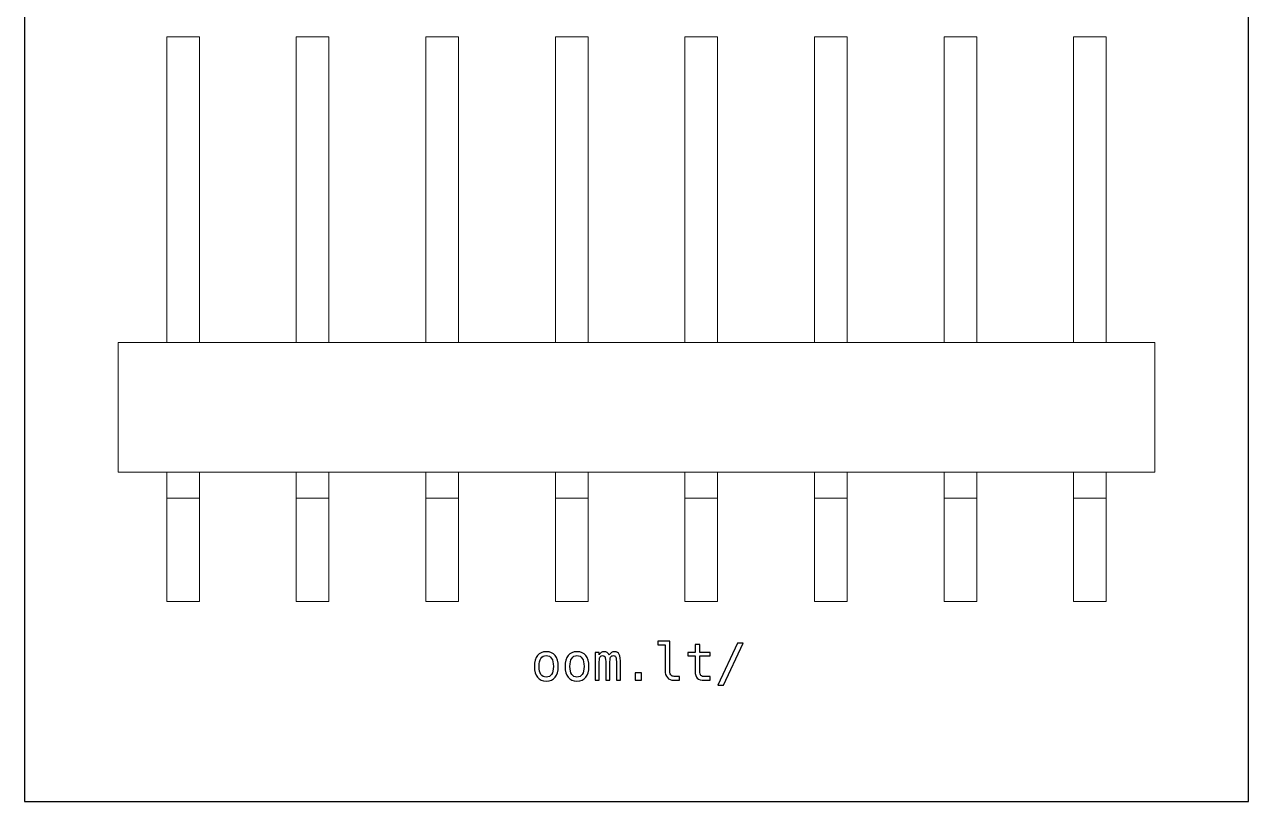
# Model space of a CAD drawing. Header units: centimetres. Extents: x -11.7 to -9.3, y -16.05 to -13.65.
# Drawn here: x -11.7 to -9.3, y -16.05 to -14.526 of the extents above; entities that cross this region are included whole.
import ezdxf

# ---------------------------------------------------------------- set-up
doc = ezdxf.new("R2010")
doc.units = ezdxf.units.CM
doc.header["$MEASUREMENT"] = 0
doc.layers.add('Layer 1', color=7, linetype='Continuous')

msp = doc.modelspace()

# ---------------------------------------------------------------- linework, layer by layer
at = {"layer": 'Layer 1', "color": 7}
msp.add_lwpolyline([(-11.7, -16.05), (-9.3, -16.05), (-9.3, -13.65), (-11.7, -13.65), (-11.7, -16.05)], close=True, dxfattribs=at)
at = {"layer": 'Layer 1', "color": 7, "lineweight": 20}
for points in [[(-11.421, -15.14955), (-11.357, -15.14955), (-11.357, -14.54955), (-11.421, -14.54955), (-11.421, -15.14955)], [(-11.167, -15.14955), (-11.103, -15.14955), (-11.103, -14.54955), (-11.167, -14.54955), (-11.167, -15.14955)], [(-10.913, -15.14955), (-10.849, -15.14955), (-10.849, -14.54955), (-10.913, -14.54955), (-10.913, -15.14955)], [(-10.659, -15.14955), (-10.595, -15.14955), (-10.595, -14.54955), (-10.659, -14.54955), (-10.659, -15.14955)], [(-10.405, -15.14955), (-10.341, -15.14955), (-10.341, -14.54955), (-10.405, -14.54955), (-10.405, -15.14955)], [(-10.151, -15.14955), (-10.087, -15.14955), (-10.087, -14.54955), (-10.151, -14.54955), (-10.151, -15.14955)], [(-9.897, -15.14955), (-9.833, -15.14955), (-9.833, -14.54955), (-9.897, -14.54955), (-9.897, -15.14955)], [(-9.643, -15.14955), (-9.579, -15.14955), (-9.579, -14.54955), (-9.643, -14.54955), (-9.643, -15.14955)], [(-11.516, -15.40355), (-9.484, -15.40355), (-9.484, -15.14955), (-11.516, -15.14955), (-11.516, -15.40355)], [(-11.421, -15.45455), (-11.357, -15.45455), (-11.357, -15.40355), (-11.421, -15.40355), (-11.421, -15.45455)], [(-11.167, -15.45455), (-11.103, -15.45455), (-11.103, -15.40355), (-11.167, -15.40355), (-11.167, -15.45455)], [(-10.913, -15.45455), (-10.849, -15.45455), (-10.849, -15.40355), (-10.913, -15.40355), (-10.913, -15.45455)], [(-10.659, -15.45455), (-10.595, -15.45455), (-10.595, -15.40355), (-10.659, -15.40355), (-10.659, -15.45455)], [(-10.405, -15.45455), (-10.341, -15.45455), (-10.341, -15.40355), (-10.405, -15.40355), (-10.405, -15.45455)], [(-10.151, -15.45455), (-10.087, -15.45455), (-10.087, -15.40355), (-10.151, -15.40355), (-10.151, -15.45455)], [(-9.897, -15.45455), (-9.833, -15.45455), (-9.833, -15.40355), (-9.897, -15.40355), (-9.897, -15.45455)], [(-9.643, -15.45455), (-9.579, -15.45455), (-9.579, -15.40355), (-9.643, -15.40355), (-9.643, -15.45455)], [(-11.421, -15.65755), (-11.357, -15.65755), (-11.357, -15.45455), (-11.421, -15.45455), (-11.421, -15.65755)], [(-11.167, -15.65755), (-11.103, -15.65755), (-11.103, -15.45455), (-11.167, -15.45455), (-11.167, -15.65755)], [(-10.913, -15.65755), (-10.849, -15.65755), (-10.849, -15.45455), (-10.913, -15.45455), (-10.913, -15.65755)], [(-10.659, -15.65755), (-10.595, -15.65755), (-10.595, -15.45455), (-10.659, -15.45455), (-10.659, -15.65755)], [(-10.405, -15.65755), (-10.341, -15.65755), (-10.341, -15.45455), (-10.405, -15.45455), (-10.405, -15.65755)], [(-10.151, -15.65755), (-10.087, -15.65755), (-10.087, -15.45455), (-10.151, -15.45455), (-10.151, -15.65755)], [(-9.897, -15.65755), (-9.833, -15.65755), (-9.833, -15.45455), (-9.897, -15.45455), (-9.897, -15.65755)], [(-9.643, -15.65755), (-9.579, -15.65755), (-9.579, -15.45455), (-9.643, -15.45455), (-9.643, -15.65755)]]:
    msp.add_lwpolyline(points, close=True, dxfattribs=at)
at = {"layer": 'Layer 1', "color": 250}
for points, knots in [([(-10.43495, -15.79235), (-10.43495, -15.79639), (-10.43421, -15.79942), (-10.43273, -15.80147), (-10.43273, -15.80147), (-10.43125, -15.80352), (-10.42906, -15.80455), (-10.42616, -15.80455), (-10.42616, -15.80455), (-10.42616, -15.80455), (-10.41566, -15.80455), (-10.41566, -15.80455), (-10.41566, -15.80455), (-10.41566, -15.80455), (-10.41566, -15.81217), (-10.41566, -15.81217), (-10.41566, -15.81217), (-10.41566, -15.81217), (-10.42703, -15.81217), (-10.42703, -15.81217), (-10.42703, -15.81217), (-10.43241, -15.81217), (-10.43656, -15.81044), (-10.43951, -15.80699), (-10.43951, -15.80699), (-10.44246, -15.80354), (-10.44393, -15.79865), (-10.44393, -15.79235), (-10.44393, -15.79235), (-10.44393, -15.79235), (-10.44393, -15.74268), (-10.44393, -15.74268), (-10.44393, -15.74268), (-10.44393, -15.74268), (-10.45833, -15.74268), (-10.45833, -15.74268), (-10.45833, -15.74268), (-10.45833, -15.74268), (-10.45833, -15.73565), (-10.45833, -15.73565), (-10.45833, -15.73565), (-10.45833, -15.73565), (-10.43495, -15.73565), (-10.43495, -15.73565), (-10.43495, -15.73565), (-10.43495, -15.73565), (-10.43495, -15.79235), (-10.43495, -15.79235)], [0, 0, 0, 0, 0.0833333, 0.0833333, 0.0833333, 0.0833333, 0.1666667, 0.1666667, 0.1666667, 0.1666667, 0.25, 0.25, 0.25, 0.25, 0.3333333, 0.3333333, 0.3333333, 0.3333333, 0.4166667, 0.4166667, 0.4166667, 0.4166667, 0.5, 0.5, 0.5, 0.5, 0.5833333, 0.5833333, 0.5833333, 0.5833333, 0.6666667, 0.6666667, 0.6666667, 0.6666667, 0.75, 0.75, 0.75, 0.75, 0.8333333, 0.8333333, 0.8333333, 0.8333333, 0.9166667, 0.9166667, 0.9166667, 0.9166667, 1, 1, 1, 1]), ([(-10.37595, -15.74195), (-10.37595, -15.74195), (-10.37595, -15.75748), (-10.37595, -15.75748), (-10.37595, -15.75748), (-10.37595, -15.75748), (-10.35553, -15.75748), (-10.35553, -15.75748), (-10.35553, -15.75748), (-10.35553, -15.75748), (-10.35553, -15.76447), (-10.35553, -15.76447), (-10.35553, -15.76447), (-10.35553, -15.76447), (-10.37595, -15.76447), (-10.37595, -15.76447), (-10.37595, -15.76447), (-10.37595, -15.76447), (-10.37595, -15.79415), (-10.37595, -15.79415), (-10.37595, -15.79415), (-10.37595, -15.79819), (-10.37519, -15.801), (-10.37365, -15.80259), (-10.37365, -15.80259), (-10.37212, -15.80419), (-10.36945, -15.80499), (-10.36565, -15.80499), (-10.36565, -15.80499), (-10.36565, -15.80499), (-10.35553, -15.80499), (-10.35553, -15.80499), (-10.35553, -15.80499), (-10.35553, -15.80499), (-10.35553, -15.81217), (-10.35553, -15.81217), (-10.35553, -15.81217), (-10.35553, -15.81217), (-10.36652, -15.81217), (-10.36652, -15.81217), (-10.36652, -15.81217), (-10.37327, -15.81217), (-10.37802, -15.81082), (-10.38079, -15.80812), (-10.38079, -15.80812), (-10.38355, -15.80542), (-10.38494, -15.80075), (-10.38494, -15.79415), (-10.38494, -15.79415), (-10.38494, -15.79415), (-10.38494, -15.76447), (-10.38494, -15.76447), (-10.38494, -15.76447), (-10.38494, -15.76447), (-10.39954, -15.76447), (-10.39954, -15.76447), (-10.39954, -15.76447), (-10.39954, -15.76447), (-10.39954, -15.75748), (-10.39954, -15.75748), (-10.39954, -15.75748), (-10.39954, -15.75748), (-10.38494, -15.75748), (-10.38494, -15.75748), (-10.38494, -15.75748), (-10.38494, -15.75748), (-10.38494, -15.74195), (-10.38494, -15.74195), (-10.38494, -15.74195), (-10.38494, -15.74195), (-10.37595, -15.74195), (-10.37595, -15.74195)], [0, 0, 0, 0, 0.0555556, 0.0555556, 0.0555556, 0.0555556, 0.1111111, 0.1111111, 0.1111111, 0.1111111, 0.1666667, 0.1666667, 0.1666667, 0.1666667, 0.2222222, 0.2222222, 0.2222222, 0.2222222, 0.2777778, 0.2777778, 0.2777778, 0.2777778, 0.3333333, 0.3333333, 0.3333333, 0.3333333, 0.3888889, 0.3888889, 0.3888889, 0.3888889, 0.4444444, 0.4444444, 0.4444444, 0.4444444, 0.5, 0.5, 0.5, 0.5, 0.5555556, 0.5555556, 0.5555556, 0.5555556, 0.6111111, 0.6111111, 0.6111111, 0.6111111, 0.6666667, 0.6666667, 0.6666667, 0.6666667, 0.7222222, 0.7222222, 0.7222222, 0.7222222, 0.7777778, 0.7777778, 0.7777778, 0.7777778, 0.8333333, 0.8333333, 0.8333333, 0.8333333, 0.8888889, 0.8888889, 0.8888889, 0.8888889, 0.9444444, 0.9444444, 0.9444444, 0.9444444, 1, 1, 1, 1]), ([(-10.30183, -15.73926), (-10.30183, -15.73926), (-10.29104, -15.73926), (-10.29104, -15.73926), (-10.29104, -15.73926), (-10.29104, -15.73926), (-10.32943, -15.82145), (-10.32943, -15.82145), (-10.32943, -15.82145), (-10.32943, -15.82145), (-10.34021, -15.82145), (-10.34021, -15.82145), (-10.34021, -15.82145), (-10.34021, -15.82145), (-10.30183, -15.73926), (-10.30183, -15.73926)], [0, 0, 0, 0, 0.25, 0.25, 0.25, 0.25, 0.5, 0.5, 0.5, 0.5, 0.75, 0.75, 0.75, 0.75, 1, 1, 1, 1]), ([(-10.6769, -15.75616), (-10.66932, -15.75616), (-10.66352, -15.75861), (-10.6595, -15.76353), (-10.6595, -15.76353), (-10.65548, -15.76845), (-10.65347, -15.77557), (-10.65347, -15.78487), (-10.65347, -15.78487), (-10.65347, -15.79422), (-10.65547, -15.80134), (-10.65947, -15.80624), (-10.65947, -15.80624), (-10.66349, -15.81114), (-10.66929, -15.81359), (-10.6769, -15.81359), (-10.6769, -15.81359), (-10.6845, -15.81359), (-10.69029, -15.81114), (-10.69431, -15.80624), (-10.69431, -15.80624), (-10.69831, -15.80134), (-10.70031, -15.79422), (-10.70031, -15.78487), (-10.70031, -15.78487), (-10.70031, -15.77557), (-10.69831, -15.76845), (-10.69431, -15.76353), (-10.69431, -15.76353), (-10.69029, -15.75861), (-10.6845, -15.75616), (-10.6769, -15.75616)], [0, 0, 0, 0, 0.125, 0.125, 0.125, 0.125, 0.25, 0.25, 0.25, 0.25, 0.375, 0.375, 0.375, 0.375, 0.5, 0.5, 0.5, 0.5, 0.625, 0.625, 0.625, 0.625, 0.75, 0.75, 0.75, 0.75, 0.875, 0.875, 0.875, 0.875, 1, 1, 1, 1]), ([(-10.6769, -15.76378), (-10.68147, -15.76378), (-10.68492, -15.76555), (-10.68727, -15.7691), (-10.68727, -15.7691), (-10.68962, -15.77265), (-10.69079, -15.77792), (-10.69079, -15.78487), (-10.69079, -15.78487), (-10.69079, -15.7918), (-10.68962, -15.79705), (-10.68727, -15.80062), (-10.68727, -15.80062), (-10.68492, -15.80419), (-10.68147, -15.80597), (-10.6769, -15.80597), (-10.6769, -15.80597), (-10.67232, -15.80597), (-10.66885, -15.80419), (-10.6665, -15.80062), (-10.6665, -15.80062), (-10.66415, -15.79705), (-10.66299, -15.7918), (-10.66299, -15.78487), (-10.66299, -15.78487), (-10.66299, -15.77792), (-10.66415, -15.77265), (-10.6665, -15.7691), (-10.6665, -15.7691), (-10.66885, -15.76555), (-10.67232, -15.76378), (-10.6769, -15.76378)], [0, 0, 0, 0, 0.125, 0.125, 0.125, 0.125, 0.25, 0.25, 0.25, 0.25, 0.375, 0.375, 0.375, 0.375, 0.5, 0.5, 0.5, 0.5, 0.625, 0.625, 0.625, 0.625, 0.75, 0.75, 0.75, 0.75, 0.875, 0.875, 0.875, 0.875, 1, 1, 1, 1]), ([(-10.61669, -15.75616), (-10.60911, -15.75616), (-10.60331, -15.75861), (-10.59929, -15.76353), (-10.59929, -15.76353), (-10.59527, -15.76845), (-10.59326, -15.77557), (-10.59326, -15.78487), (-10.59326, -15.78487), (-10.59326, -15.79422), (-10.59526, -15.80134), (-10.59926, -15.80624), (-10.59926, -15.80624), (-10.60328, -15.81114), (-10.60908, -15.81359), (-10.61669, -15.81359), (-10.61669, -15.81359), (-10.62429, -15.81359), (-10.63008, -15.81114), (-10.6341, -15.80624), (-10.6341, -15.80624), (-10.6381, -15.80134), (-10.6401, -15.79422), (-10.6401, -15.78487), (-10.6401, -15.78487), (-10.6401, -15.77557), (-10.6381, -15.76845), (-10.6341, -15.76353), (-10.6341, -15.76353), (-10.63008, -15.75861), (-10.62429, -15.75616), (-10.61669, -15.75616)], [0, 0, 0, 0, 0.125, 0.125, 0.125, 0.125, 0.25, 0.25, 0.25, 0.25, 0.375, 0.375, 0.375, 0.375, 0.5, 0.5, 0.5, 0.5, 0.625, 0.625, 0.625, 0.625, 0.75, 0.75, 0.75, 0.75, 0.875, 0.875, 0.875, 0.875, 1, 1, 1, 1]), ([(-10.61669, -15.76378), (-10.62126, -15.76378), (-10.62471, -15.76555), (-10.62706, -15.7691), (-10.62706, -15.7691), (-10.62941, -15.77265), (-10.63058, -15.77792), (-10.63058, -15.78487), (-10.63058, -15.78487), (-10.63058, -15.7918), (-10.62941, -15.79705), (-10.62706, -15.80062), (-10.62706, -15.80062), (-10.62471, -15.80419), (-10.62126, -15.80597), (-10.61669, -15.80597), (-10.61669, -15.80597), (-10.61211, -15.80597), (-10.60864, -15.80419), (-10.60629, -15.80062), (-10.60629, -15.80062), (-10.60394, -15.79705), (-10.60278, -15.7918), (-10.60278, -15.78487), (-10.60278, -15.78487), (-10.60278, -15.77792), (-10.60394, -15.77265), (-10.60629, -15.7691), (-10.60629, -15.7691), (-10.60864, -15.76555), (-10.61211, -15.76378), (-10.61669, -15.76378)], [0, 0, 0, 0, 0.125, 0.125, 0.125, 0.125, 0.25, 0.25, 0.25, 0.25, 0.375, 0.375, 0.375, 0.375, 0.5, 0.5, 0.5, 0.5, 0.625, 0.625, 0.625, 0.625, 0.75, 0.75, 0.75, 0.75, 0.875, 0.875, 0.875, 0.875, 1, 1, 1, 1]), ([(-10.55357, -15.76305), (-10.55247, -15.7607), (-10.55105, -15.75896), (-10.54933, -15.75785), (-10.54933, -15.75785), (-10.54763, -15.75673), (-10.54557, -15.75616), (-10.54317, -15.75616), (-10.54317, -15.75616), (-10.53877, -15.75616), (-10.53566, -15.75786), (-10.53386, -15.76126), (-10.53386, -15.76126), (-10.53205, -15.76467), (-10.53115, -15.77107), (-10.53115, -15.78048), (-10.53115, -15.78048), (-10.53115, -15.78048), (-10.53115, -15.81217), (-10.53115, -15.81217), (-10.53115, -15.81217), (-10.53115, -15.81217), (-10.53935, -15.81217), (-10.53935, -15.81217), (-10.53935, -15.81217), (-10.53935, -15.81217), (-10.53935, -15.78087), (-10.53935, -15.78087), (-10.53935, -15.78087), (-10.53935, -15.77315), (-10.53978, -15.76837), (-10.54065, -15.76648), (-10.54065, -15.76648), (-10.5415, -15.76462), (-10.54308, -15.76368), (-10.54537, -15.76368), (-10.54537, -15.76368), (-10.54797, -15.76368), (-10.54975, -15.76468), (-10.55072, -15.76668), (-10.55072, -15.76668), (-10.55167, -15.76868), (-10.55215, -15.77342), (-10.55215, -15.78087), (-10.55215, -15.78087), (-10.55215, -15.78087), (-10.55215, -15.81217), (-10.55215, -15.81217), (-10.55215, -15.81217), (-10.55215, -15.81217), (-10.56035, -15.81217), (-10.56035, -15.81217), (-10.56035, -15.81217), (-10.56035, -15.81217), (-10.56035, -15.78087), (-10.56035, -15.78087), (-10.56035, -15.78087), (-10.56035, -15.77305), (-10.56082, -15.76823), (-10.56175, -15.76642), (-10.56175, -15.76642), (-10.56267, -15.7646), (-10.56433, -15.76368), (-10.56675, -15.76368), (-10.56675, -15.76368), (-10.56913, -15.76368), (-10.57079, -15.76468), (-10.5717, -15.76668), (-10.5717, -15.76668), (-10.57264, -15.76868), (-10.5731, -15.77342), (-10.5731, -15.78087), (-10.5731, -15.78087), (-10.5731, -15.78087), (-10.5731, -15.81217), (-10.5731, -15.81217), (-10.5731, -15.81217), (-10.5731, -15.81217), (-10.58125, -15.81217), (-10.58125, -15.81217), (-10.58125, -15.81217), (-10.58125, -15.81217), (-10.58125, -15.75748), (-10.58125, -15.75748), (-10.58125, -15.75748), (-10.58125, -15.75748), (-10.5731, -15.75748), (-10.5731, -15.75748), (-10.5731, -15.75748), (-10.5731, -15.75748), (-10.5731, -15.76216), (-10.5731, -15.76216), (-10.5731, -15.76216), (-10.57204, -15.76021), (-10.57069, -15.75873), (-10.56907, -15.7577), (-10.56907, -15.7577), (-10.56747, -15.75668), (-10.56563, -15.75616), (-10.56358, -15.75616), (-10.56358, -15.75616), (-10.5611, -15.75616), (-10.55905, -15.75673), (-10.5574, -15.75786), (-10.5574, -15.75786), (-10.55575, -15.75901), (-10.55448, -15.76073), (-10.55357, -15.76305)], [0, 0, 0, 0, 0.037037, 0.037037, 0.037037, 0.037037, 0.0740741, 0.0740741, 0.0740741, 0.0740741, 0.1111111, 0.1111111, 0.1111111, 0.1111111, 0.1481481, 0.1481481, 0.1481481, 0.1481481, 0.1851852, 0.1851852, 0.1851852, 0.1851852, 0.2222222, 0.2222222, 0.2222222, 0.2222222, 0.2592593, 0.2592593, 0.2592593, 0.2592593, 0.2962963, 0.2962963, 0.2962963, 0.2962963, 0.3333333, 0.3333333, 0.3333333, 0.3333333, 0.3703704, 0.3703704, 0.3703704, 0.3703704, 0.4074074, 0.4074074, 0.4074074, 0.4074074, 0.4444444, 0.4444444, 0.4444444, 0.4444444, 0.4814815, 0.4814815, 0.4814815, 0.4814815, 0.5185185, 0.5185185, 0.5185185, 0.5185185, 0.5555556, 0.5555556, 0.5555556, 0.5555556, 0.5925926, 0.5925926, 0.5925926, 0.5925926, 0.6296296, 0.6296296, 0.6296296, 0.6296296, 0.6666667, 0.6666667, 0.6666667, 0.6666667, 0.7037037, 0.7037037, 0.7037037, 0.7037037, 0.7407407, 0.7407407, 0.7407407, 0.7407407, 0.7777778, 0.7777778, 0.7777778, 0.7777778, 0.8148148, 0.8148148, 0.8148148, 0.8148148, 0.8518519, 0.8518519, 0.8518519, 0.8518519, 0.8888889, 0.8888889, 0.8888889, 0.8888889, 0.9259259, 0.9259259, 0.9259259, 0.9259259, 0.962963, 0.962963, 0.962963, 0.962963, 1, 1, 1, 1]), ([(-10.50247, -15.79727), (-10.50247, -15.79727), (-10.49017, -15.79727), (-10.49017, -15.79727), (-10.49017, -15.79727), (-10.49017, -15.79727), (-10.49017, -15.81217), (-10.49017, -15.81217), (-10.49017, -15.81217), (-10.49017, -15.81217), (-10.50247, -15.81217), (-10.50247, -15.81217), (-10.50247, -15.81217), (-10.50247, -15.81217), (-10.50247, -15.79727), (-10.50247, -15.79727)], [0, 0, 0, 0, 0.25, 0.25, 0.25, 0.25, 0.5, 0.5, 0.5, 0.5, 0.75, 0.75, 0.75, 0.75, 1, 1, 1, 1])]:
    msp.add_open_spline(points, degree=3, knots=knots, dxfattribs=at)

doc.saveas('drawing.dxf')
